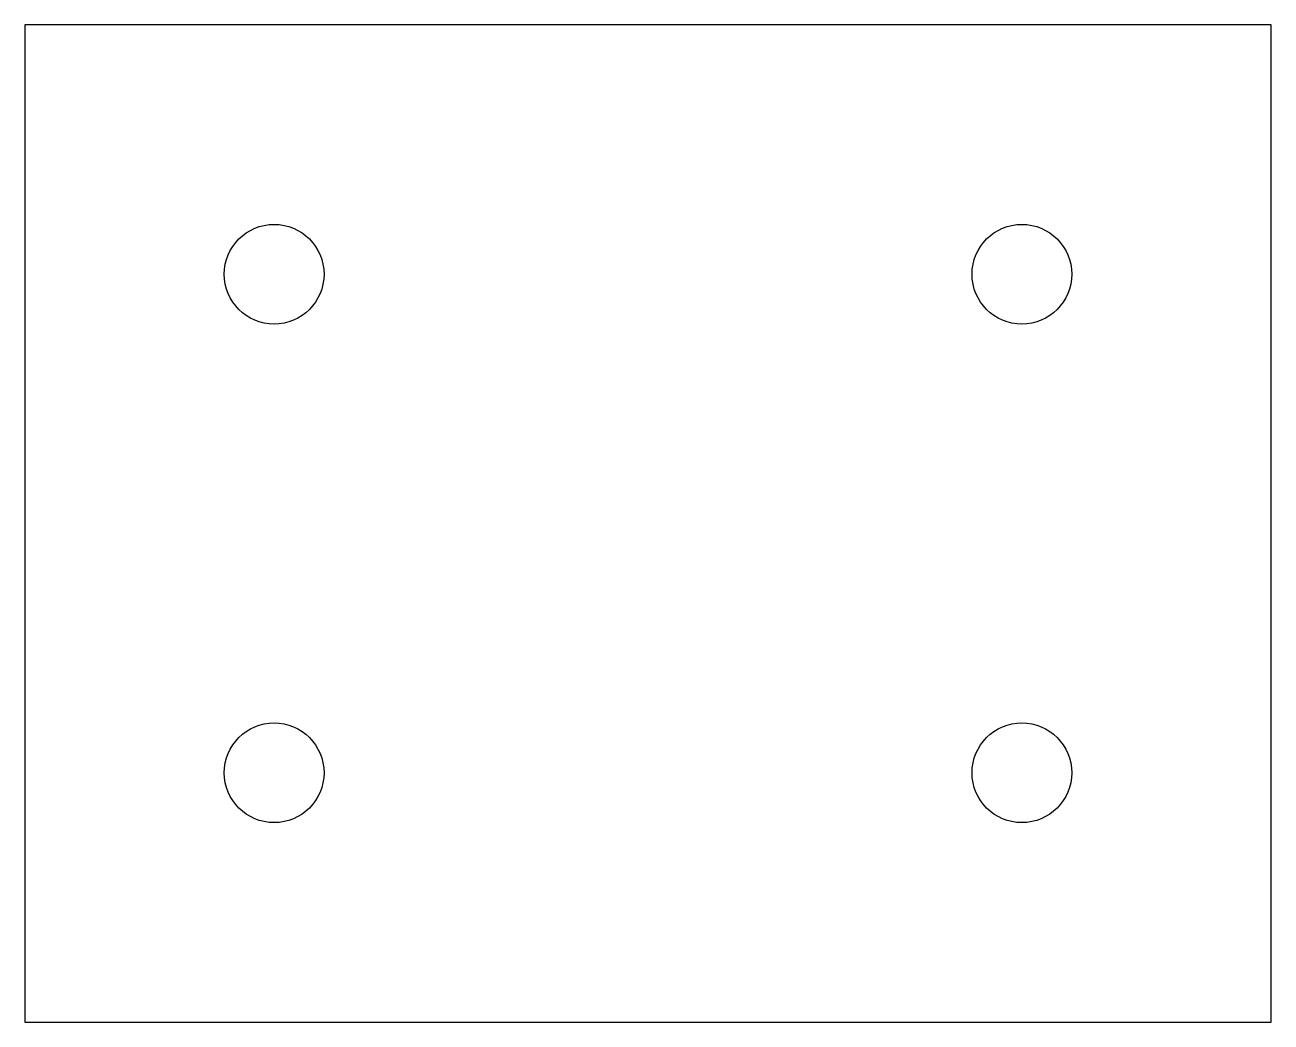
# Model space of a CAD drawing. Header units: millimetres. Extents: x 0 to 5000, y 0 to 4000.
import ezdxf

# ---------------------------------------------------------------- set-up
doc = ezdxf.new("R2010")
doc.units = ezdxf.units.MM
doc.layers.add('COLUMN', color=3, linetype='CONTINUOUS')
doc.layers.add('WALL', color=7, linetype='CONTINUOUS')

msp = doc.modelspace()

# ---------------------------------------------------------------- linework, layer by layer
at = {"layer": 'COLUMN'}
for centre in [(1000, 3000), (4000, 3000), (1000, 1000), (4000, 1000)]:
    msp.add_circle(centre, 200, dxfattribs=at)
at = {"layer": 'WALL'}
for p, q in [((5000, 4000), (0, 4000)), ((0, 4000), (0, 0)), ((5000, 0), (5000, 4000)), ((0, 0), (5000, 0))]:
    msp.add_line(p, q, dxfattribs=at)

doc.saveas('drawing.dxf')
